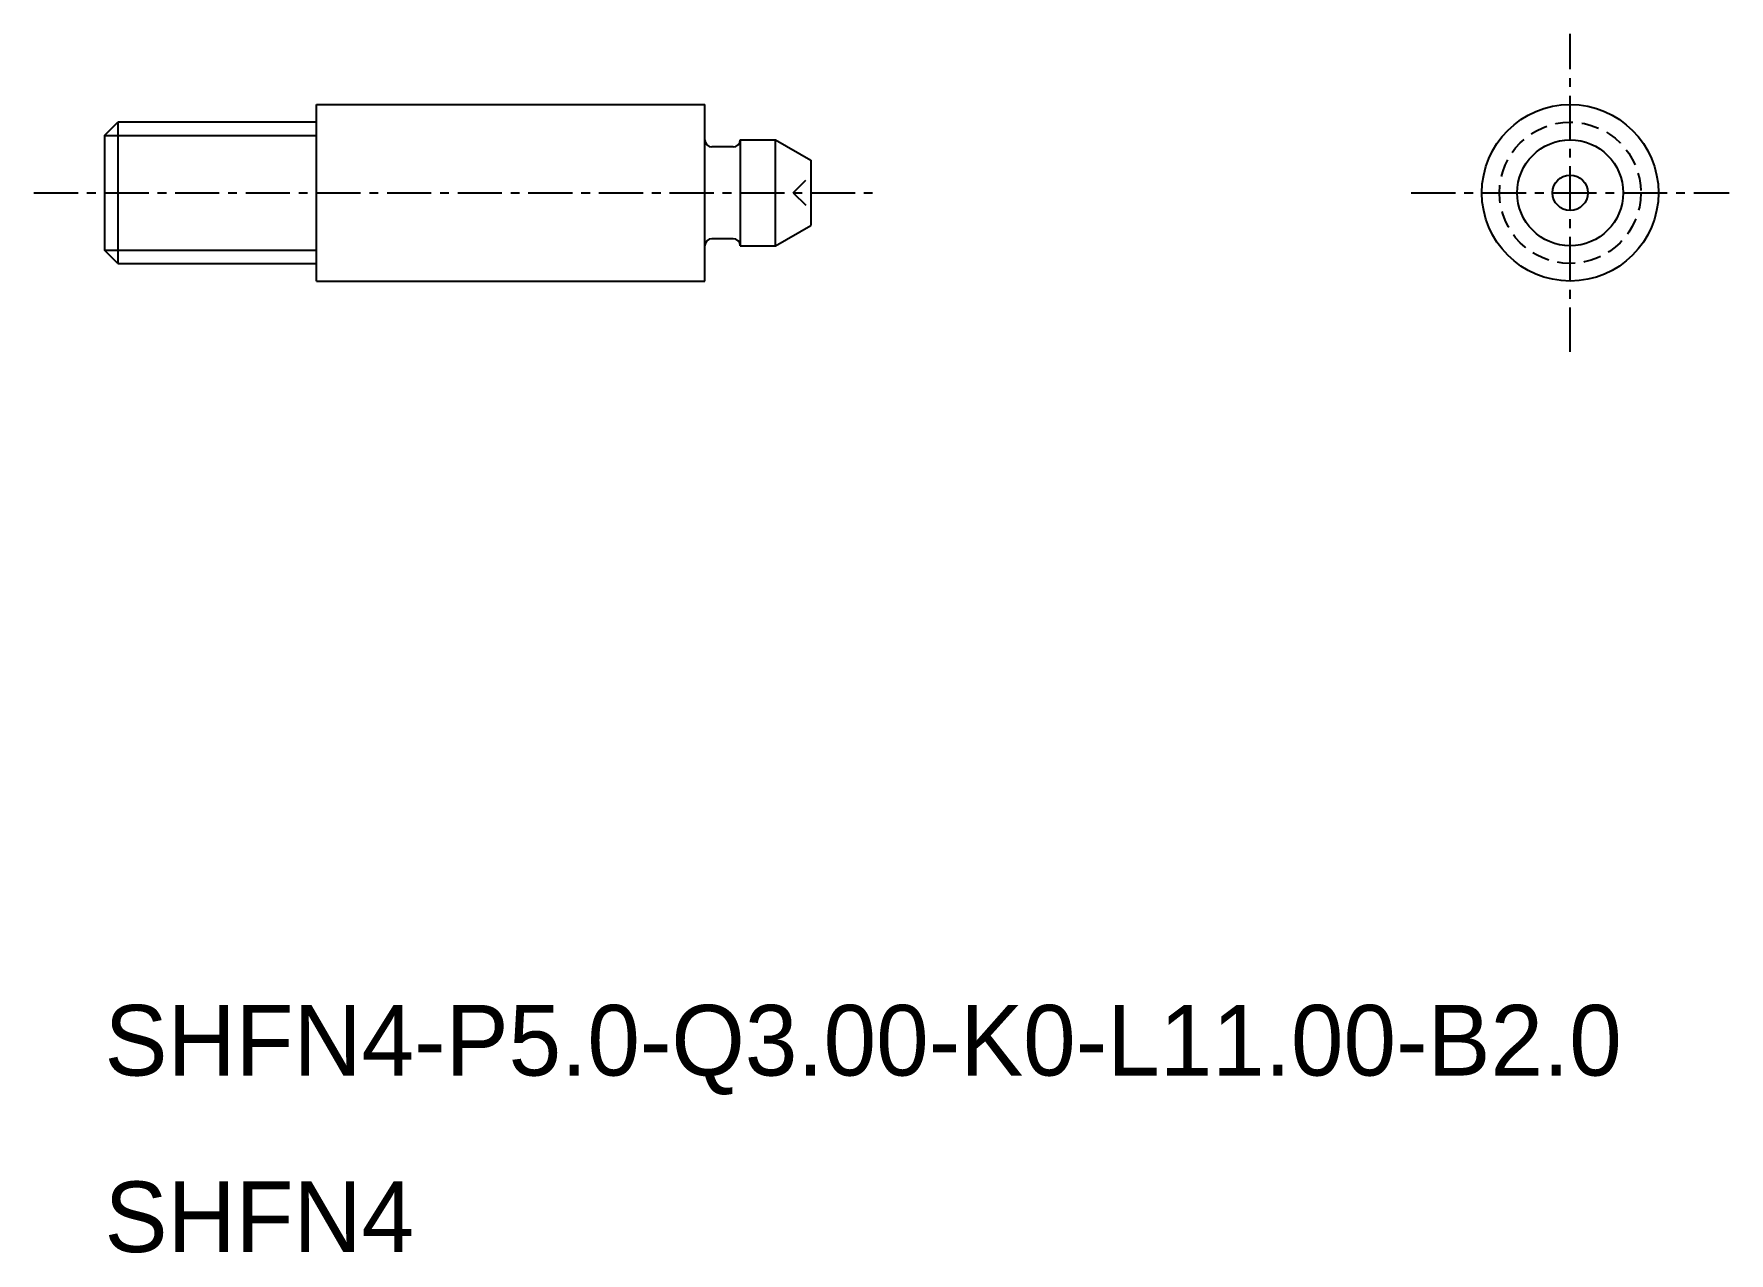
# Model space of a CAD drawing. Extents: x -959.6 to -911.6, y -497.8 to -463.2.
import ezdxf

# ---------------------------------------------------------------- set-up
doc = ezdxf.new("R2010")
doc.units = 0
doc.linetypes.add('CENTER', pattern=[2, 1.25, -0.25, 0.25, -0.25])
doc.linetypes.add('DASHED', pattern=[0.75, 0.5, -0.25])
doc.layers.get('0').update_dxf_attribs({"linetype": 'CONTINUOUS'})
doc.layers.add('CENTER', color=1, linetype='CENTER')

msp = doc.modelspace()

# ---------------------------------------------------------------- linework, layer by layer
at = {"color": 7, "linetype": 'CONTINUOUS'}
for p, q in [((-951.562, -470.231), (-951.562, -465.231)), ((-951.562, -465.231), (-940.562, -465.231)), ((-940.562, -470.231), (-940.562, -465.231)), ((-957.562, -466.11), (-957.183, -465.731)), ((-951.562, -465.731), (-957.183, -465.731)), ((-957.183, -465.731), (-957.183, -469.731)), ((-957.562, -466.11), (-957.562, -469.352)), ((-939.762, -466.431), (-940.362, -466.431)), ((-939.562, -466.231), (-939.562, -469.231)), ((-939.562, -466.331), (-939.562, -466.231)), ((-939.562, -466.231), (-939.562, -466.231)), ((-939.562, -466.231), (-938.562, -466.231)), ((-938.562, -469.231), (-938.562, -466.231)), ((-938.562, -466.231), (-937.562, -466.808)), ((-937.562, -466.808), (-937.562, -468.653)), ((-938.562, -469.231), (-937.562, -468.653)), ((-957.183, -469.731), (-957.562, -469.352)), ((-939.762, -469.031), (-940.362, -469.031)), ((-939.562, -469.131), (-939.562, -469.231)), ((-939.562, -469.231), (-939.562, -469.231)), ((-939.562, -469.231), (-938.562, -469.231)), ((-957.183, -469.731), (-951.562, -469.731)), ((-951.562, -470.231), (-940.562, -470.231))]:
    msp.add_line(p, q, dxfattribs=at)
at = {"color": 3}
for p, q in [((-957.562, -466.11), (-951.562, -466.11)), ((-957.562, -469.352), (-951.562, -469.352))]:
    msp.add_line(p, q, dxfattribs=at)
at = {"color": 3, "linetype": 'DASHED'}
for q in [(-937.562, -467.231), (-937.562, -468.231)]:
    msp.add_line((-938.062, -467.731), q, dxfattribs=at)
at = {"color": 7, "linetype": 'CONTINUOUS'}
for radius in [2.5, 1.5, 0.5]:
    msp.add_circle((-916.062, -467.731), radius, dxfattribs=at)
at = {"color": 3, "linetype": 'DASHED'}
msp.add_circle((-916.062, -467.731), 2, dxfattribs=at)
at = {"color": 7, "linetype": 'CONTINUOUS'}
for centre, start, end in [((-940.362, -466.231), 180, 270), ((-939.762, -466.231), 270, 0), ((-940.362, -469.231), 90, 180), ((-939.762, -469.231), 0, 90)]:
    msp.add_arc(centre, 0.2, start, end, dxfattribs=at)
at = {"layer": 'CENTER', "color": 1, "linetype": 'CENTER'}
for p, q in [((-916.062, -472.231), (-916.062, -463.231)), ((-959.562, -467.731), (-935.562, -467.731)), ((-920.562, -467.731), (-911.562, -467.731))]:
    msp.add_line(p, q, dxfattribs=at)

# ---------------------------------------------------------------- texts
at = {"color": 7, "linetype": 'CONTINUOUS'}
for s, p in [('SHFN4-P5.0-Q3.00-K0-L11.00-B2.0', (-957.562, -492.731)), ('SHFN4', (-957.562, -497.731))]:
    msp.add_text(s, height=2, dxfattribs=at).set_placement(p)

doc.saveas('drawing.dxf')
